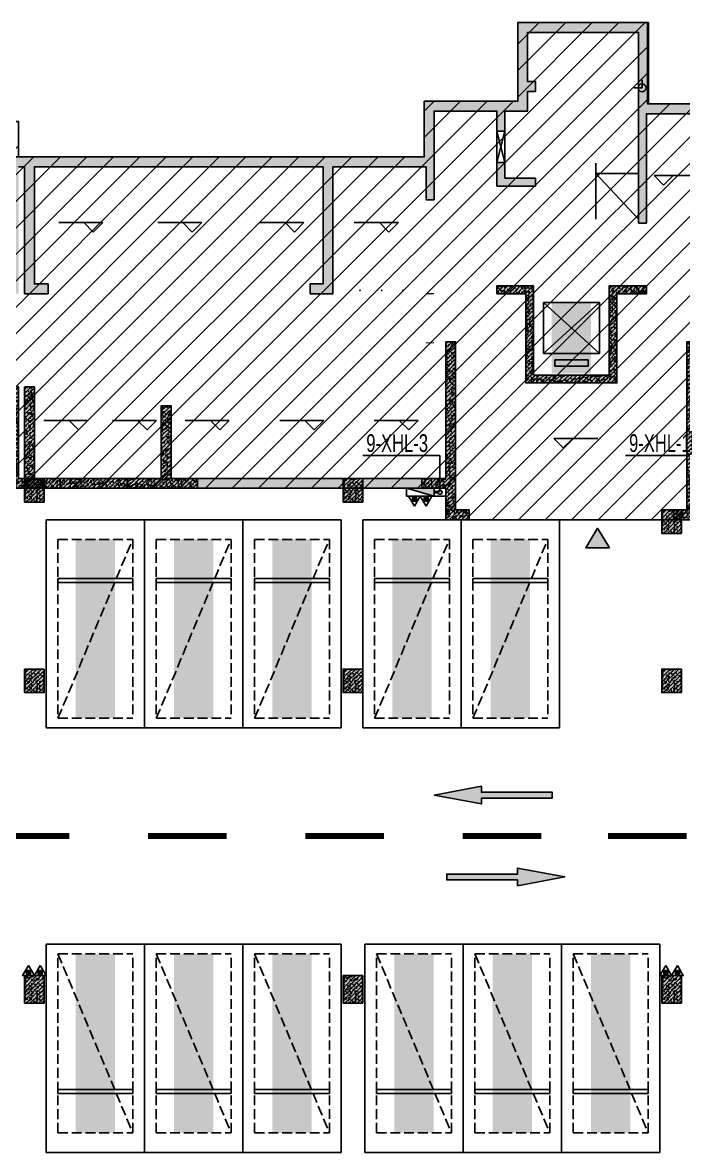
# Model space of a CAD drawing. Extents: x -1338203 to 1886333, y -783476 to 1038610.
# Drawn here: x 684308 to 701105, y -357747 to -328997 of the extents above; entities that cross this region are included whole.
import ezdxf

# ---------------------------------------------------------------- set-up
doc = ezdxf.new("R2010")
doc.units = 0
doc.header["$LTSCALE"] = 1000
doc.header["$MEASUREMENT"] = 0
doc.linetypes.add('A-001-平面B2$0$__DASH', pattern=[0.35, 0.25, -0.1])
for name, color, linetype in [('A-001-车位参照B2$0$A-001-车位参照B2$0$0A-P-PKNG-CAR(A)', 43, 'Continuous'), ('A-13-平面B2$0$0A-A-SYMB-ELEV', 150, 'Continuous'), ('A-13-平面B2$0$0A-E-EVTR', 2, 'Continuous'), ('A-13-平面B2$0$0A-E-STRS', 2, 'Continuous'), ('A-13-平面B2$0$A-烟道风道', 57, 'Continuous'), ('M13预留预埋-B2$0$0M-A-LD', 4, 'Continuous'), ('p-a-core', 1, 'Continuous'), ('p-a-regular', 5, 'Continuous'), ('S-13-柱墙B2_B1$0$0S-CW-HATCH', 251, 'Continuous'), ('S-13-柱墙B2_B1$0$0S-CW-HATCH-UP', 251, 'Continuous'), ('S-13-柱墙B2_B1$0$0S-CW-LINE', 72, 'Continuous'), ('S-13-柱墙B2_B1$0$0S-S-HOLE', 55, 'Continuous'), ('S001地下二墙柱$0$S001地下二墙柱$0$0A-P-PKNG-STRP', 40, 'Continuous'), ('S001地下二墙柱$0$S001地下二墙柱$0$0S-CC-LINE', 52, 'Continuous'), ('S001地下二墙柱$0$S001地下二墙柱$0$0S-CW-HATCH', 251, 'Continuous'), ('S001地下二墙柱$0$S001地下二墙柱$0$0S-CW-HATCH-UP', 251, 'Continuous'), ('中心线', 42, 'Continuous'), ('地面指向箭头', 7, 'Continuous'), ('负二层消火栓$0$负二层消火栓$0$0P-ACC-FH', 7, 'Continuous'), ('负二层消火栓$0$负二层消火栓$0$0P-DIM-FH', 3, 'Continuous'), ('负二层消火栓$0$负二层消火栓$0$0P-PIPE-FH', 1, 'Continuous'), ('负二层消火栓$0$负二层消火栓$0$0P-VPIPE-FH', 1, 'Continuous'), ('负二层消火栓$0$负二层消火栓$1$0P-EQUIP-FH', 7, 'Continuous')]:
    doc.layers.add(name, color=color, linetype=linetype)
doc.layers.add('A-13-平面B2$0$AAD-A-MARK', color=6, linetype='Continuous', plot=False)
doc.styles.add('负二层消火栓$0$负二层消火栓$0$AAD-S', font='aad-s.shx', dxfattribs={"width": 0.7, "bigfont": 'aad-hztxt.shx'})
pattern_1 = [(45, (0, 0), (-53.03301, 53.03301), []), (50, (0, 0), (215.17805, -18.8256), [22.5, -247.5]), (355, (0, 0), (-41.6254, 225.6576), [18, -198]), (100.4514, (17.93, -1.57), (173.5528, 206.8319), [19.122, -210.3426]), (46.1842, (0, 60), (320.1723, -49.6557), [33.75, -371.25]), (96.6356, (26.68, 55.86), (280.3988, 292.2354), [28.683, -315.514]), (351.1842, (0, 60), (280.3986, 292.2356), [27, -297]), (21, (30, 45), (179.0721, -120.7857), [22.5, -247.5]), (326, (30, 45), (72.9946, 217.545), [18, -198]), (71.4514, (44.92, 34.93), (252.0668, 96.7591), [19.122, -210.3426]), (37.5, (0, 0), (3.64796, 99.86816), [0, -195.6, 0, -201, 0, -198.75]), (7.5, (0, 0), (78.92086, 118.3235), [0, -114.6, 0, -191.1, 0, -75.75]), (327.5, (-66.9, 0), (160.14673, -6.76646), [0, -75, 0, -234, 0, -310.5]), (317.5, (-96.9, 0), (174.95585, 30.0315), [0, -97.5, 0, -155.4, 0, -220.5])]

# ---------------------------------------------------------------- blocks, each defined once
blk = doc.blocks.new('A-13-平面B2')
at = {"layer": 'A-13-平面B2$0$0A-A-SYMB-ELEV'}
for p, q in [((32096, -2474), (31856, -2234)), ((31856, -2234), (32976, -2234)), ((32096, -2474), (32336, -2234)), ((17839, -3431), (16719, -3431)), ((17599, -3671), (17359, -3431)), ((17599, -3671), (17839, -3431)), ((20355, -3431), (19235, -3431)), ((20115, -3671), (19875, -3431)), ((20115, -3671), (20355, -3431)), ((22953, -3431), (21833, -3431)), ((22713, -3671), (22473, -3431)), ((22713, -3671), (22953, -3431)), ((25353, -3431), (24233, -3431)), ((25113, -3671), (24873, -3431)), ((25113, -3671), (25353, -3431)), ((17461, -8463), (16341, -8463)), ((17221, -8703), (16981, -8463)), ((17221, -8703), (17461, -8463)), ((19205, -8463), (18085, -8463)), ((18965, -8703), (18725, -8463)), ((18965, -8703), (19205, -8463)), ((21056, -8463), (19936, -8463)), ((20816, -8703), (20576, -8463)), ((20816, -8703), (21056, -8463)), ((23456, -8463), (22336, -8463)), ((23216, -8703), (22976, -8463)), ((23216, -8703), (23456, -8463)), ((25856, -8463), (24736, -8463)), ((25616, -8703), (25376, -8463)), ((25616, -8703), (25856, -8463)), ((29545, -9160), (29305, -8920)), ((29305, -8920), (30425, -8920)), ((29545, -9160), (29785, -8920))]:
    blk.add_line(p, q, dxfattribs=at)
at = {"layer": 'A-13-平面B2$0$0A-E-EVTR'}
for p, q in [((29043, -6761), (29043, -5465)), ((29043, -5465), (30463, -5465)), ((29043, -6761), (30463, -5465)), ((29043, -5465), (30463, -6761)), ((30463, -5465), (30463, -6761)), ((30463, -6761), (29043, -6761)), ((29327, -7085), (29327, -6923)), ((29327, -6923), (30179, -6923)), ((30179, -7085), (29327, -7085)), ((30179, -6923), (30179, -7085))]:
    blk.add_line(p, q, dxfattribs=at)
at = {"layer": 'A-13-平面B2$0$0A-E-STRS'}
for p, q in [((30370, -1920), (30370, -3340)), ((30370, -2180), (31460, -3340))]:
    blk.add_line(p, q, dxfattribs=at)
at = {"layer": 'A-13-平面B2$0$0A-E-STRS', "flags": 128}
blk.add_lwpolyline([(31460, -2180), (30370, -2180)], dxfattribs=at)
at = {"layer": 'A-13-平面B2$0$A-烟道风道'}
for p in [(24377, -5150), (24925, -5150), (25472, -5150)]:
    blk.add_point(p, dxfattribs=at)
at = {"layer": 'A-13-平面B2$0$AAD-A-MARK'}
for q in [(31550, 200), (31550, 200), (31350, 0), (31350, 0)]:
    blk.add_line((31550, 0), q, dxfattribs=at)
blk.add_circle((31550, 0), 100, dxfattribs=at)
blk.add_circle((31550, 0), 100, dxfattribs=at)
blk = doc.blocks.new('A-001-主楼组合参照B2')
at = {"ltscale": 0.002}
h = blk.add_hatch(dxfattribs=at)
h.set_pattern_fill('ANSI31', color=8, scale=300)
h.set_pattern_definition([(45, (-290759.76, -7878.1), (-336.7596, 336.7596), [])])
h.paths.add_polyline_path([(66281, -186940), (66281, -185540), (62441, -185540), (62441, -181550), (55141, -181550), (55141, -185540), (51301, -185540), (51301, -186940), (44981, -186940), (44981, -185540), (41131, -185540), (41131, -181650), (37392, -181650), (37392, -179560), (38191, -179560), (38191, -176360), (41051, -176360), (41051, -174560), (42851, -174560), (42851, -173660), (46981, -173660), (46981, -172090), (50101, -172090), (50101, -174560), (67481, -174560), (67481, -172090), (70601, -172090), (70601, -174560), (76531, -174560), (76531, -176360), (79391, -176360), (79391, -179560), (80191, -179560), (80191, -182110), (81091, -182110), (81091, -185540), (72601, -185540), (72601, -186940)])
h.paths.add_polyline_path([(2291, -185540), (9781, -185540), (9781, -186540), (9631, -186540), (9631, -186940), (16251, -186940), (16251, -186540), (16101, -186540), (16101, -185540), (23691, -185540), (23691, -179560), (22891, -179560), (22891, -176360), (20031, -176360), (20031, -174560), (18231, -174560), (18231, -173660), (14101, -173660), (14101, -172090), (10981, -172090), (10981, -174560), (-6399, -174560), (-6399, -172090), (-9519, -172090), (-9519, -174560), (-15449, -174560), (-15449, -176360), (-18309, -176360), (-18309, -179560), (-19109, -179560), (-19109, -181610), (-20009, -181610), (-20009, -185540), (-11519, -185540), (-11519, -186540), (-11669, -186540), (-11669, -186940), (-5049, -186940), (-5049, -186540), (-5199, -186540), (-5199, -185540), (-1359, -185540), (-1359, -181550), (2291, -181550)])
h.paths.add_polyline_path([(-109959, -168806), (-109959, -173536), (-109709, -173536), (-103819, -173536), (-103819, -177236), (-99249, -177236), (-99249, -178036), (-92869, -178036), (-92869, -177236), (-71299, -177236), (-71299, -178036), (-64919, -178036), (-64919, -177236), (-54209, -177236), (-54209, -168806), (-59109, -168806), (-59109, -167906), (-62059, -167906), (-62059, -168806), (-64369, -168806), (-64369, -167456), (-66169, -167456), (-66169, -165386), (-69469, -165386), (-69469, -167386), (-71849, -167386), (-71849, -168806), (-82159, -168806), (-82159, -167906), (-85209, -167906), (-85209, -168806), (-92319, -168806), (-92319, -167386), (-94699, -167386), (-94699, -165386), (-97999, -165386), (-97999, -167456), (-99799, -167456), (-99799, -168806)])
h.paths.add_polyline_path([(-115664, -225244), (-115664, -225844), (-115414, -225844), (-115414, -225244), (-114084, -225244), (-114084, -225844), (-113834, -225844), (-113834, -225244), (-112009, -225244), (-112009, -225844), (-111589, -225844), (-111589, -225244), (-92909, -225244), (-92909, -225844), (-92489, -225844), (-92489, -225244), (-90664, -225244), (-90664, -225844), (-90414, -225844), (-90414, -225244), (-89084, -225244), (-89084, -225844), (-88834, -225844), (-88834, -225244), (-82964, -225244), (-82964, -225844), (-82714, -225844), (-82714, -225244), (-81384, -225244), (-81384, -225844), (-81134, -225844), (-81134, -225244), (-79309, -225244), (-79309, -225844), (-78889, -225844), (-78889, -225244), (-60209, -225244), (-60209, -225844), (-59789, -225844), (-59789, -225244), (-57964, -225244), (-57964, -225844), (-57714, -225844), (-57714, -225244), (-56384, -225244), (-56384, -225844), (-56134, -225844), (-56134, -225244), (-53249, -225244), (-53249, -216464), (-53249, -216464), (-56519, -216464), (-56519, -216464), (-59959, -216464), (-59959, -215464), (-67989, -215464), (-67989, -211894), (-71109, -211894), (-71109, -215464), (-79139, -215464), (-79139, -216464), (-81759, -216464), (-81759, -215464), (-83909, -215464), (-83909, -216464), (-86599, -216464), (-87849, -216464), (-92659, -216464), (-92659, -215464), (-100689, -215464), (-100689, -211894), (-103809, -211894), (-103809, -215464), (-111839, -215464), (-111839, -215464), (-114239, -215464), (-114239, -215464), (-116459, -215464), (-116459, -216464), (-118549, -216464), (-118549, -221294), (-119249, -221294), (-119249, -221894), (-118549, -221894), (-118549, -223844), (-119249, -223844), (-119249, -224444), (-118549, -224444), (-118549, -225244)])
h.paths.add_polyline_path([(-11949, -235160), (-15609, -235160), (-15609, -237714), (-16509, -237714), (-16509, -241140), (-8019, -241140), (-8019, -242140), (-8169, -242140), (-8169, -242540), (-1549, -242540), (-1549, -242140), (-1699, -242140), (-1699, -241140), (13281, -241140), (13281, -242140), (13131, -242140), (13131, -242540), (19751, -242540), (19751, -242140), (19601, -242140), (19601, -241140), (27191, -241140), (27191, -239340), (27191, -239340), (27191, -237140), (27191, -237140), (27191, -235250), (23441, -235250), (23441, -230950), (23441, -230160), (21531, -230160), (17601, -230160), (17602, -227690), (14482, -227690), (14481, -230160), (-2899, -230160), (-2899, -227690), (-6019, -227690), (-6019, -230160), (-9949, -230160), (-11949, -230160)])
h.paths.add_polyline_path([(67491, -237140), (67491, -235160), (71151, -235160), (71151, -234560), (73051, -234560), (73051, -230160), (77081, -230160), (77081, -227690), (80201, -227690), (80201, -230160), (97581, -230160), (97581, -227690), (100701, -227690), (100701, -230160), (104631, -230160), (106631, -230160), (106631, -231960), (109491, -231960), (109491, -235160), (110291, -235160), (110291, -237713), (111191, -237713), (111191, -241140), (102701, -241140), (102701, -242140), (102851, -242140), (102851, -242540), (96231, -242540), (96231, -242140), (96381, -242140), (96381, -241140), (81401, -241140), (81401, -242140), (81551, -242140), (81551, -242540), (74931, -242540), (74931, -242140), (75081, -242140), (75081, -241140), (67491, -241140), (67491, -239340)])
h.paths.add_polyline_path([(11811, -302465), (13796, -302220), (17696, -301741), (17394, -299289), (20491, -298908), (20793, -301359), (25884, -300733), (26493, -305676), (29133, -305351), (28525, -300408), (38043, -299237), (37741, -296785), (40838, -296404), (41140, -298856), (45040, -298376), (47025, -298132), (47636, -303094), (50474, -302745), (51268, -302647), (51580, -305181), (52178, -310042), (48297, -310519), (48118, -309060), (44465, -309509), (44588, -310502), (44736, -310484), (44785, -310881), (38215, -311689), (38166, -311292), (38315, -311274), (38193, -310281), (23325, -312111), (23447, -313103), (23596, -313085), (23645, -313482), (17074, -314290), (17025, -313893), (17174, -313875), (17052, -312883), (1787, -314761), (1909, -315753), (2058, -315735), (2107, -316132), (-4463, -316941), (-4512, -316544), (-4363, -316525), (-4485, -315533), (-12912, -316570), (-13331, -313165), (-12437, -313055), (-12507, -312490), (-12749, -310524), (-11955, -310427), (-12346, -307251), (-9507, -306901), (-9727, -305115), (-7940, -304896), (-8050, -304003), (-3951, -303497), (-4143, -301939), (-1046, -301558), (-745, -304010), (7186, -303034), (7796, -307996), (12421, -307427)])
h.paths.add_polyline_path([(118676, -301883), (118079, -297021), (118079, -297019), (118009, -296454), (117768, -294488), (116974, -294586), (116584, -291410), (113745, -291758), (113526, -289972), (111540, -290216), (107640, -290695), (107339, -288243), (104242, -288623), (104543, -291075), (87293, -293193), (86992, -290742), (83895, -291122), (84196, -293574), (80295, -294053), (78310, -294297), (78920, -299259), (76081, -299608), (75287, -299705), (75598, -302240), (76016, -305641), (83549, -304716), (83671, -305708), (83522, -305726), (83571, -306123), (90142, -305317), (90093, -304920), (89944, -304938), (89822, -303945), (104690, -302119), (104812, -303112), (104663, -303130), (104712, -303527), (111283, -302720), (111234, -302323), (111085, -302341), (110963, -301349), (114617, -300901), (114796, -302359)])
at = {"color": 3, "flags": 128}
for points in [[(-109959, -168806), (-109959, -173536), (-109709, -173536), (-103819, -173536), (-103819, -177236), (-99249, -177236), (-99249, -178036), (-92869, -178036), (-92869, -177236), (-71299, -177236), (-71299, -178036), (-64919, -178036)], [(-64369, -167456), (-66169, -167456), (-66169, -165386), (-69469, -165386), (-69469, -167386), (-71849, -167386), (-71849, -168806), (-82159, -168806), (-82159, -167906), (-85209, -167906), (-85209, -168806), (-92319, -168806), (-92319, -167386), (-94699, -167386), (-94699, -165386), (-97999, -165386), (-97999, -167456), (-99799, -167456), (-99799, -168806), (-109959, -168806)]]:
    blk.add_lwpolyline(points, dxfattribs=at)
blk.add_blockref('A-13-平面B2', (-97859, -167046))
blk = doc.blocks.new('M13预留预埋-B2')
at = {"layer": 'M13预留预埋-B2$0$0M-A-LD'}
for points in [[(26260, -6490, 0, 0, 0), (26260, -5240, 30, 30, 0), (26060, -5240, 0, 0, 0), (26060, -6490, 30, 30, 0), (26260, -6490, 30, 30, 0)], [(26810, -7310, 0, 0, 0), (28590, -7310, 30, 30, 0), (28590, -7510, 0, 0, 0), (26810, -7510, 30, 30, 0), (26810, -7310, 30, 30, 0)], [(30910, -7310, 0, 0, 0), (32690, -7310, 30, 30, 0), (32690, -7510, 0, 0, 0), (30910, -7510, 30, 30, 0), (30910, -7310, 30, 30, 0)]]:
    blk.add_lwpolyline(points, format="xyseb", dxfattribs=at)
blk = doc.blocks.new('M001-预留预埋B2')
blk.add_blockref('M13预留预埋-B2', (-97859, -167046))
blk = doc.blocks.new('负二层消火栓$0$负二层消火栓$1$$TwtSys$00000546')
h = blk.add_hatch()
h.set_pattern_fill('ANSI31', color=256, scale=200, style=0)
h.set_pattern_definition([(45, (-38543.802, -6670.83), (-17.67767, 17.67767), [])])
h.paths.add_polyline_path([(-65, 174), (65, 174), (65, 44), (-65, 44)])
for points in [[(0, 344), (-198, 0), (198, 0)], [(-65, 174), (65, 174), (65, 44), (-65, 44)]]:
    blk.add_lwpolyline(points, close=True)
blk = doc.blocks.new('负二层消火栓$0$负二层消火栓$0$$TwtSys$00000434')
for p, q in [((-0.5, 0.5), (-0.5, -0.5)), ((-0.5, -0.5), (0.5, 0.5)), ((0.5, 0.5), (-0.5, 0.5)), ((0.5, -0.5), (0.5, 0.5)), ((-0.5, -0.5), (0.5, -0.5))]:
    blk.add_line(p, q)
blk.add_solid([(0.5, -0.5), (0.5, 0.5), (-0.5, -0.5)])
blk = doc.blocks.new('负二层消火栓')
at = {"layer": '负二层消火栓$0$负二层消火栓$0$0P-ACC-FH'}
blk.add_lwpolyline([(-72298, -177436), (-72298, -177236), (-71299, -177236), (-71299, -177436)], close=True, dxfattribs=at)
at = {"layer": '负二层消火栓$0$负二层消火栓$0$0P-DIM-FH'}
for p, q in [((-71448, -176401, 800), (-73410, -176401, 800)), ((-71448, -177336, 800), (-71448, -176401, 800)), ((-64769, -176401), (-66731, -176401))]:
    blk.add_line(p, q, dxfattribs=at)
at = {"layer": '负二层消火栓$0$负二层消火栓$0$0P-PIPE-FH', "linetype": 'Continuous', "const_width": 82.5}
blk.add_lwpolyline([(-71501, -177336), (-71598, -177336)], dxfattribs=at)
at = {"layer": '负二层消火栓$0$负二层消火栓$0$0P-VPIPE-FH', "linetype": 'Continuous'}
blk.add_circle((-71448, -177336), 52.5, dxfattribs=at)
at = {"layer": '负二层消火栓$0$负二层消火栓$0$0P-ACC-FH', "xscale": -700, "yscale": 200, "zscale": 700, "rotation": 180}
blk.add_blockref('负二层消火栓$0$负二层消火栓$0$$TwtSys$00000434', (-71948, -177336), dxfattribs=at)
at = {"layer": '负二层消火栓$0$负二层消火栓$1$0P-EQUIP-FH', "xscale": 0.75, "yscale": 0.75, "zscale": 0.75, "rotation": 180}
for p in [(-72097, -177436, 800), (-71800, -177436, 800)]:
    blk.add_blockref('负二层消火栓$0$负二层消火栓$1$$TwtSys$00000546', p, dxfattribs=at)
at = {"layer": '负二层消火栓$0$负二层消火栓$1$0P-EQUIP-FH', "xscale": 0.75, "yscale": 0.75, "zscale": 0.75}
for p in [(-81908, -189636), (-81610, -189636), (-65708, -189636), (-65410, -189636)]:
    blk.add_blockref('负二层消火栓$0$负二层消火栓$1$$TwtSys$00000546', p, dxfattribs=at)
at = {"layer": '负二层消火栓$0$负二层消火栓$0$0P-DIM-FH', "color": 7, "style": '负二层消火栓$0$负二层消火栓$0$AAD-S', "width": 0.7}
for s, p in [('9-XHL-3', (-73320, -176311, 800)), ('9-XHL-1', (-66641, -176311))]:
    blk.add_text(s, height=450, dxfattribs=at).set_placement(p)
blk = doc.blocks.new('S-13-柱墙B2_B1')
at = {"layer": 'S-13-柱墙B2_B1$0$0S-CW-HATCH'}
h = blk.add_hatch(color=256, dxfattribs=at)
h.dxf.hatch_style = 1
h.paths.add_polyline_path([(-11850, -9340), (-12100, -9340), (-12100, -10190), (-7700, -10190), (-7700, -9940), (-8375, -9940), (-8375, -8090), (-8625, -8090), (-8625, -9940), (-11850, -9940)])
h.paths.add_polyline_path([(37610, -1760), (37610, -2010), (43400, -2010), (43400, -4990), (43050, -4990), (43050, -5240), (43400, -5240), (43400, -10190), (43650, -10190), (43650, -1760)])
h.paths.add_polyline_path([(28060, -1900), (27860, -1900), (27860, -2500), (28840, -2500), (28840, -2300), (28060, -2300)], flags=17)
h.paths.add_polyline_path([(27860, -1100), (28060, -1100), (28060, -590), (28640, -590), (28640, -90), (28840, -90), (28840, 160), (28640, 160), (28640, 1410), (31460, 1410), (31460, -3440), (31660, -3440), (31660, -660), (33240, -660), (33240, -2850), (33440, -2850), (33440, -2010), (35810, -2010), (35810, -5240), (36390, -5240), (36390, -4990), (36060, -4990), (36060, -2010), (36910, -2010), (36910, -1760), (33490, -1760), (33490, -410), (31710, -410), (31710, 1660), (28390, 1660), (28390, -340), (26010, -340), (26010, -1760), (14850, -1760), (14850, -2010), (15450, -2010), (15450, -4990), (15100, -4990), (15100, -5240), (15700, -5240), (15700, -2010), (15850, -2010), (15850, -5240), (16450, -5240), (16450, -4990), (16100, -4990), (16100, -2010), (23440, -2010), (23440, -4990), (23110, -4990), (23110, -5240), (23690, -5240), (23690, -2010), (26060, -2010), (26060, -2850), (26260, -2850), (26260, -590), (27860, -590)])
h.paths.add_polyline_path([(3490, -1100), (3690, -1100), (3690, -590), (5290, -590), (5290, -2850), (5490, -2850), (5490, -2010), (7860, -2010), (7860, -5240), (8440, -5240), (8440, -4990), (8110, -4990), (8110, -2010), (14050, -2010), (14050, -1760), (5540, -1760), (5540, -340), (3160, -340), (3160, 1660), (-160, 1660), (-160, -410), (-1940, -410), (-1940, -1760), (-12100, -1760), (-12100, -8240), (-11850, -8240), (-11850, -5240), (-11500, -5240), (-11500, -4990), (-11850, -4990), (-11850, -2010), (-4510, -2010), (-4510, -4990), (-4840, -4990), (-4840, -5240), (-4260, -5240), (-4260, -2010), (-1890, -2010), (-1890, -2850), (-1690, -2850), (-1690, -660), (-110, -660), (-110, -3440), (90, -3440), (90, 1410), (2910, 1410), (2910, 160), (2710, 160), (2710, -90), (2910, -90), (2910, -590), (3490, -590)])
h.paths.add_polyline_path([(3690, -1900), (3490, -1900), (3490, -2300), (2710, -2300), (2710, -2500), (3690, -2500)], flags=17)
h = blk.add_hatch(color=256, dxfattribs=at)
h.dxf.hatch_style = 1
h.paths.add_polyline_path([(30910, -5240), (31660, -5240), (31660, -5040), (30710, -5040), (30710, -7310), (28790, -7310), (28790, -5040), (27860, -5040), (27860, -5240), (28590, -5240), (28590, -7510), (30910, -7510)])
h = blk.add_hatch(color=256, dxfattribs=at)
h.dxf.hatch_style = 1
h.paths.add_polyline_path([(26560, -6460), (26560, -9940), (25951, -9940), (25951, -10190), (26560, -10190), (26560, -10990), (27150, -10990), (27150, -10740), (26810, -10740), (26810, -6460)])
h = blk.add_hatch(color=256, dxfattribs=at)
h.dxf.hatch_style = 1
h.paths.add_polyline_path([(32690, -10740), (32350, -10740), (32350, -10990), (32940, -10990), (32940, -10190), (33550, -10190), (33550, -9940), (32940, -9940), (32940, -6460), (32690, -6460)])
h = blk.add_hatch(color=256, dxfattribs=at)
h.dxf.hatch_style = 1
h.paths.add_polyline_path([(16755, -9940), (16100, -9940), (16100, -7610), (15850, -7610), (15850, -9940), (15700, -9940), (15700, -7610), (15450, -7610), (15450, -9940), (14800, -9940), (14800, -10190), (16755, -10190)])
h = blk.add_hatch(color=256, dxfattribs=at)
h.dxf.hatch_style = 1
h.paths.add_polyline_path([(18460, -9940), (19325, -9940), (19325, -8090), (19575, -8090), (19575, -9940), (20250, -9940), (20250, -10190), (18460, -10190)])
h = blk.add_hatch(color=256, dxfattribs=at)
h.dxf.hatch_style = 1
h.paths.add_polyline_path([(16755, -9940), (18460, -9940), (18460, -10190), (16755, -10190)])
h = blk.add_hatch(color=256, dxfattribs=at)
h.dxf.hatch_style = 1
h.paths.add_polyline_path([(20250, -9940), (25951, -9940), (25951, -10190), (20250, -10190)])
at = {"layer": 'S-13-柱墙B2_B1$0$0S-CW-HATCH-UP'}
h = blk.add_hatch(dxfattribs=at)
h.set_pattern_fill('钢筋混凝土', color=256, scale=30)
h.set_pattern_definition([(45, (0, 0), (-53.03301, 53.03301), []), (50, (0, 0), (215.17805, -18.82564), [22.5, -247.5]), (355, (0, 0), (-41.6254, 225.6576), [18, -198]), (100.4514, (17.93, -1.57), (173.5528, 206.8319), [19.1221, -210.3426]), (46.1842, (0, 60), (320.1723, -49.6557), [33.75, -371.25]), (96.6356, (26.68, 55.86), (280.3988, 292.2354), [28.683, -315.514]), (351.1842, (0, 60), (280.3986, 292.2356), [27, -297]), (21, (30, 45), (179.0721, -120.7857), [22.5, -247.5]), (326, (30, 45), (72.9946, 217.545), [18, -198]), (71.4514, (44.92, 34.93), (252.0668, 96.75915), [19.1221, -210.3426]), (37.5, (0, 0), (3.64796, 99.86816), [0, -195.6, 0, -201, 0, -198.75]), (7.5, (0, 0), (78.92086, 118.32351), [0, -114.6, 0, -191.1, 0, -75.75]), (327.5, (-66.9, 0), (160.14673, -6.76646), [0, -75, 0, -234, 0, -310.5]), (317.5, (-96.9, 0), (174.95585, 30.0315), [0, -97.5, 0, -155.4, 0, -220.5])])
h.paths.add_polyline_path([(-11850, -9340), (-12100, -9340), (-12100, -10190), (-7700, -10190), (-7700, -9940), (-8375, -9940), (-8375, -8090), (-8625, -8090), (-8625, -9940), (-11850, -9940)])
h.paths.add_polyline_path([(37610, -1760), (37610, -2010), (43400, -2010), (43400, -4990), (43050, -4990), (43050, -5240), (43400, -5240), (43400, -10190), (43650, -10190), (43650, -1760)])
h.paths.add_polyline_path([(28060, -1900), (27860, -1900), (27860, -2500), (28840, -2500), (28840, -2300), (28060, -2300)], flags=17)
h.paths.add_polyline_path([(27860, -1100), (28060, -1100), (28060, -590), (28640, -590), (28640, -90), (28840, -90), (28840, 160), (28640, 160), (28640, 1410), (31460, 1410), (31460, -3440), (31660, -3440), (31660, -660), (33240, -660), (33240, -2850), (33440, -2850), (33440, -2010), (35810, -2010), (35810, -5240), (36390, -5240), (36390, -4990), (36060, -4990), (36060, -2010), (36910, -2010), (36910, -1760), (33490, -1760), (33490, -410), (31710, -410), (31710, 1660), (28390, 1660), (28390, -340), (26010, -340), (26010, -1760), (14850, -1760), (14850, -2010), (15450, -2010), (15450, -4990), (15100, -4990), (15100, -5240), (15700, -5240), (15700, -2010), (15850, -2010), (15850, -5240), (16450, -5240), (16450, -4990), (16100, -4990), (16100, -2010), (23440, -2010), (23440, -4990), (23110, -4990), (23110, -5240), (23690, -5240), (23690, -2010), (26060, -2010), (26060, -2850), (26260, -2850), (26260, -590), (27860, -590)])
h.paths.add_polyline_path([(3490, -1100), (3690, -1100), (3690, -590), (5290, -590), (5290, -2850), (5490, -2850), (5490, -2010), (7860, -2010), (7860, -5240), (8440, -5240), (8440, -4990), (8110, -4990), (8110, -2010), (14050, -2010), (14050, -1760), (5540, -1760), (5540, -340), (3160, -340), (3160, 1660), (-160, 1660), (-160, -410), (-1940, -410), (-1940, -1760), (-12100, -1760), (-12100, -8240), (-11850, -8240), (-11850, -5240), (-11500, -5240), (-11500, -4990), (-11850, -4990), (-11850, -2010), (-4510, -2010), (-4510, -4990), (-4840, -4990), (-4840, -5240), (-4260, -5240), (-4260, -2010), (-1890, -2010), (-1890, -2850), (-1690, -2850), (-1690, -660), (-110, -660), (-110, -3440), (90, -3440), (90, 1410), (2910, 1410), (2910, 160), (2710, 160), (2710, -90), (2910, -90), (2910, -590), (3490, -590)])
h.paths.add_polyline_path([(3690, -1900), (3490, -1900), (3490, -2300), (2710, -2300), (2710, -2500), (3690, -2500)], flags=17)
h = blk.add_hatch(dxfattribs=at)
h.set_pattern_fill('钢筋混凝土', color=256, scale=30)
h.set_pattern_definition(pattern_1)
h.paths.add_polyline_path([(30910, -5240), (31660, -5240), (31660, -5040), (30710, -5040), (30710, -7310), (28790, -7310), (28790, -5040), (27860, -5040), (27860, -5240), (28590, -5240), (28590, -7510), (30910, -7510)])
h = blk.add_hatch(dxfattribs=at)
h.set_pattern_fill('钢筋混凝土', color=256, scale=30)
h.set_pattern_definition(pattern_1)
h.paths.add_polyline_path([(26560, -6460), (26560, -9940), (25951, -9940), (25951, -10190), (26560, -10190), (26560, -10990), (27150, -10990), (27150, -10740), (26810, -10740), (26810, -6460)])
h = blk.add_hatch(dxfattribs=at)
h.set_pattern_fill('钢筋混凝土', color=256, scale=30)
h.set_pattern_definition(pattern_1)
h.paths.add_polyline_path([(32690, -10740), (32350, -10740), (32350, -10990), (32940, -10990), (32940, -10190), (33550, -10190), (33550, -9940), (32940, -9940), (32940, -6460), (32690, -6460)])
h = blk.add_hatch(dxfattribs=at)
h.set_pattern_fill('钢筋混凝土', color=256, scale=30)
h.set_pattern_definition(pattern_1)
h.paths.add_polyline_path([(16755, -9940), (16100, -9940), (16100, -7610), (15850, -7610), (15850, -9940), (15700, -9940), (15700, -7610), (15450, -7610), (15450, -9940), (14800, -9940), (14800, -10190), (16755, -10190)])
h = blk.add_hatch(dxfattribs=at)
h.set_pattern_fill('钢筋混凝土', color=256, scale=30)
h.set_pattern_definition(pattern_1)
h.paths.add_polyline_path([(18460, -9940), (19325, -9940), (19325, -8090), (19575, -8090), (19575, -9940), (20250, -9940), (20250, -10190), (18460, -10190)])
h = blk.add_hatch(dxfattribs=at)
h.set_pattern_fill('钢筋混凝土', color=256, scale=30)
h.set_pattern_definition(pattern_1)
h.paths.add_polyline_path([(16755, -9940), (18460, -9940), (18460, -10190), (16755, -10190)])
h = blk.add_hatch(dxfattribs=at)
h.set_pattern_fill('钢筋混凝土', color=256, scale=30)
h.set_pattern_definition(pattern_1)
h.paths.add_polyline_path([(20250, -9940), (25951, -9940), (25951, -10190), (20250, -10190)])
at = {"layer": 'S-13-柱墙B2_B1$0$0S-CW-LINE'}
for points in [[(15700, -2010), (15850, -2010), (15850, -5240), (16450, -5240), (16450, -4990), (16100, -4990), (16100, -2010), (23440, -2010), (23440, -4990), (23110, -4990), (23110, -5240), (23690, -5240), (23690, -2010), (26060, -2010), (26060, -2850), (26260, -2850), (26260, -590), (27860, -590), (27860, -2500), (28840, -2500), (28840, -2300), (28060, -2300), (28060, -590), (28640, -590), (28640, -90), (28840, -90), (28840, 160), (28640, 160), (28640, 1410), (31460, 1410), (31460, -3440), (31660, -3440), (31660, -660), (33240, -660)], [(33490, -410), (31710, -410), (31710, 1660), (28390, 1660), (28390, -340), (26010, -340), (26010, -1760), (5540, -1760), (5540, -340), (3160, -340), (3160, 1660), (-160, 1660)]]:
    blk.add_lwpolyline(points, dxfattribs=at)
for points in [[(30910, -5240), (31660, -5240), (31660, -5040), (30710, -5040), (30710, -7310), (28790, -7310), (28790, -5040), (27860, -5040), (27860, -5240), (28590, -5240), (28590, -7510), (30910, -7510)], [(26560, -6460), (26560, -9940), (25951, -9940), (25951, -10190), (26560, -10190), (26560, -10990), (27150, -10990), (27150, -10740), (26810, -10740), (26810, -6460)], [(32690, -10740), (32350, -10740), (32350, -10990), (32940, -10990), (32940, -10190), (33550, -10190), (33550, -9940), (32940, -9940), (32940, -6460), (32690, -6460)], [(16755, -9940), (16100, -9940), (16100, -7610), (15850, -7610), (15850, -9940), (15700, -9940), (15700, -7610), (15450, -7610), (15450, -9940), (14800, -9940), (14800, -10190), (16755, -10190)], [(18460, -9940), (19325, -9940), (19325, -8090), (19575, -8090), (19575, -9940), (20250, -9940), (20250, -10190), (18460, -10190)]]:
    blk.add_lwpolyline(points, close=True, dxfattribs=at)
at = {"layer": 'S-13-柱墙B2_B1$0$0S-CW-LINE', "color": 2}
for points in [[(16755, -9940), (18460, -9940), (18460, -10190), (16755, -10190)], [(20250, -9940), (25951, -9940), (25951, -10190), (20250, -10190)]]:
    blk.add_lwpolyline(points, close=True, dxfattribs=at)
at = {"layer": 'S-13-柱墙B2_B1$0$0S-S-HOLE'}
for p, q in [((27860, -1900), (28060, -1100)), ((28060, -1900), (27860, -1100))]:
    blk.add_line(p, q, dxfattribs=at)
blk.add_lwpolyline([(27860, -1100), (28060, -1100), (28060, -1900), (27860, -1900)], close=True, dxfattribs=at)
blk = doc.blocks.new('S001地下二墙柱')
at = {"layer": 'S001地下二墙柱$0$S001地下二墙柱$0$0S-CW-HATCH'}
h = blk.add_hatch(color=256, dxfattribs=at)
h.dxf.hatch_style = 1
h.paths.add_polyline_path([(-81509, -176986), (-82009, -176986), (-82009, -177586), (-81509, -177586)])
h = blk.add_hatch(color=256, dxfattribs=at)
h.dxf.hatch_style = 1
h.paths.add_polyline_path([(-73409, -176986), (-73909, -176986), (-73909, -177586), (-73409, -177586)])
h = blk.add_hatch(color=256, dxfattribs=at)
h.dxf.hatch_style = 1
h.paths.add_polyline_path([(-65309, -177786), (-65809, -177786), (-65809, -178386), (-65309, -178386)])
h = blk.add_hatch(color=256, dxfattribs=at)
h.dxf.hatch_style = 1
h.paths.add_polyline_path([(-81509, -181836), (-82009, -181836), (-82009, -182436), (-81509, -182436)])
h = blk.add_hatch(color=256, dxfattribs=at)
h.dxf.hatch_style = 1
h.paths.add_polyline_path([(-73409, -181836), (-73909, -181836), (-73909, -182436), (-73409, -182436)])
h = blk.add_hatch(color=256, dxfattribs=at)
h.dxf.hatch_style = 1
h.paths.add_polyline_path([(-65309, -181836), (-65809, -181836), (-65809, -182436), (-65309, -182436)])
h = blk.add_hatch(color=256, dxfattribs=at)
h.dxf.hatch_style = 1
h.paths.add_polyline_path([(-81509, -189636), (-82009, -189636), (-82009, -190336), (-81509, -190336)])
h = blk.add_hatch(color=256, dxfattribs=at)
h.dxf.hatch_style = 1
h.paths.add_polyline_path([(-73409, -189636), (-73909, -189636), (-73909, -190336), (-73409, -190336)])
h = blk.add_hatch(color=256, dxfattribs=at)
h.dxf.hatch_style = 1
h.paths.add_polyline_path([(-65309, -189636), (-65809, -189636), (-65809, -190336), (-65309, -190336)])
at = {"layer": 'S001地下二墙柱$0$S001地下二墙柱$0$0S-CW-HATCH-UP'}
h = blk.add_hatch(dxfattribs=at)
h.set_pattern_fill('钢筋混凝土', color=256, scale=30)
h.set_pattern_definition([(45, (-49198.03, -168034.16), (-53.03301, 53.03301), []), (50, (-49198.03, -168034.16), (215.1781, -18.8256), [22.5, -247.5]), (355, (-49198.03, -168034.16), (-41.6254, 225.6576), [18, -198]), (100.4514, (-49180.1, -168035.73), (173.5528, 206.8319), [19.122, -210.3426]), (46.1842, (-49198.03, -167974.16), (320.1723, -49.6557), [33.75, -371.25]), (96.6356, (-49171.35, -167978.3), (280.3988, 292.2354), [28.683, -315.514]), (351.1842, (-49198.03, -167974.16), (280.3986, 292.2356), [27, -297]), (21, (-49168.03, -167989.16), (179.0721, -120.7857), [22.5, -247.5]), (326, (-49168.03, -167989.16), (72.9946, 217.545), [18, -198]), (71.4514, (-49153.1, -167999.23), (252.0668, 96.7591), [19.122, -210.3426]), (37.5, (-49198.03, -168034.16), (3.64796, 99.86816), [0, -195.6, 0, -201, 0, -198.75]), (7.5, (-49198.03, -168034.16), (78.92086, 118.3235), [0, -114.6, 0, -191.1, 0, -75.75]), (327.5, (-49264.93, -168034.16), (160.14673, -6.76646), [0, -75, 0, -234, 0, -310.5]), (317.5, (-49294.93, -168034.16), (174.95585, 30.0315), [0, -97.5, 0, -155.4, 0, -220.5])])
h.paths.add_polyline_path([(-81509, -176986), (-82009, -176986), (-82009, -177586), (-81509, -177586)])
h = blk.add_hatch(dxfattribs=at)
h.set_pattern_fill('钢筋混凝土', color=256, scale=30)
h.set_pattern_definition([(45, (-41098.03, -168034.16), (-53.03301, 53.03301), []), (50, (-41098.03, -168034.16), (215.1781, -18.8256), [22.5, -247.5]), (355, (-41098.03, -168034.16), (-41.6254, 225.6576), [18, -198]), (100.4514, (-41080.1, -168035.73), (173.5528, 206.8319), [19.122, -210.3426]), (46.1842, (-41098.03, -167974.16), (320.1723, -49.6557), [33.75, -371.25]), (96.6356, (-41071.35, -167978.3), (280.3988, 292.2354), [28.683, -315.514]), (351.1842, (-41098.03, -167974.16), (280.3986, 292.2356), [27, -297]), (21, (-41068.03, -167989.16), (179.0721, -120.7857), [22.5, -247.5]), (326, (-41068.03, -167989.16), (72.9946, 217.545), [18, -198]), (71.4514, (-41053.1, -167999.23), (252.0668, 96.7591), [19.122, -210.3426]), (37.5, (-41098.03, -168034.16), (3.64796, 99.86816), [0, -195.6, 0, -201, 0, -198.75]), (7.5, (-41098.03, -168034.16), (78.92086, 118.3235), [0, -114.6, 0, -191.1, 0, -75.75]), (327.5, (-41164.93, -168034.16), (160.14673, -6.76646), [0, -75, 0, -234, 0, -310.5]), (317.5, (-41194.93, -168034.16), (174.95585, 30.0315), [0, -97.5, 0, -155.4, 0, -220.5])])
h.paths.add_polyline_path([(-73409, -176986), (-73909, -176986), (-73909, -177586), (-73409, -177586)])
h = blk.add_hatch(dxfattribs=at)
h.set_pattern_fill('钢筋混凝土', color=256, scale=30)
h.set_pattern_definition([(45, (-32998.03, -168834.16), (-53.03301, 53.03301), []), (50, (-32998.03, -168834.16), (215.1781, -18.8256), [22.5, -247.5]), (355, (-32998.03, -168834.16), (-41.6254, 225.6576), [18, -198]), (100.4514, (-32980.1, -168835.73), (173.5528, 206.8319), [19.122, -210.3426]), (46.1842, (-32998.03, -168774.16), (320.1723, -49.6557), [33.75, -371.25]), (96.6356, (-32971.35, -168778.3), (280.3988, 292.2354), [28.683, -315.514]), (351.1842, (-32998.03, -168774.16), (280.3986, 292.2356), [27, -297]), (21, (-32968.03, -168789.16), (179.0721, -120.7857), [22.5, -247.5]), (326, (-32968.03, -168789.16), (72.9946, 217.545), [18, -198]), (71.4514, (-32953.1, -168799.23), (252.0668, 96.7591), [19.122, -210.3426]), (37.5, (-32998.03, -168834.16), (3.64796, 99.86816), [0, -195.6, 0, -201, 0, -198.75]), (7.5, (-32998.03, -168834.16), (78.92086, 118.3235), [0, -114.6, 0, -191.1, 0, -75.75]), (327.5, (-33064.93, -168834.16), (160.14673, -6.76646), [0, -75, 0, -234, 0, -310.5]), (317.5, (-33094.93, -168834.16), (174.95585, 30.0315), [0, -97.5, 0, -155.4, 0, -220.5])])
h.paths.add_polyline_path([(-65309, -177786), (-65809, -177786), (-65809, -178386), (-65309, -178386)])
h = blk.add_hatch(dxfattribs=at)
h.set_pattern_fill('钢筋混凝土', color=256, scale=30)
h.set_pattern_definition([(45, (-49198.03, -172884.16), (-53.03301, 53.03301), []), (50, (-49198.03, -172884.16), (215.1781, -18.8256), [22.5, -247.5]), (355, (-49198.03, -172884.16), (-41.6254, 225.6576), [18, -198]), (100.4514, (-49180.1, -172885.73), (173.5528, 206.8319), [19.122, -210.3426]), (46.1842, (-49198.03, -172824.16), (320.1723, -49.6557), [33.75, -371.25]), (96.6356, (-49171.35, -172828.3), (280.3988, 292.2354), [28.683, -315.514]), (351.1842, (-49198.03, -172824.16), (280.3986, 292.2356), [27, -297]), (21, (-49168.03, -172839.16), (179.0721, -120.7857), [22.5, -247.5]), (326, (-49168.03, -172839.16), (72.9946, 217.545), [18, -198]), (71.4514, (-49153.1, -172849.23), (252.0668, 96.7591), [19.122, -210.3426]), (37.5, (-49198.03, -172884.16), (3.64796, 99.86816), [0, -195.6, 0, -201, 0, -198.75]), (7.5, (-49198.03, -172884.16), (78.92086, 118.3235), [0, -114.6, 0, -191.1, 0, -75.75]), (327.5, (-49264.93, -172884.16), (160.14673, -6.76646), [0, -75, 0, -234, 0, -310.5]), (317.5, (-49294.93, -172884.16), (174.95585, 30.0315), [0, -97.5, 0, -155.4, 0, -220.5])])
h.paths.add_polyline_path([(-81509, -181836), (-82009, -181836), (-82009, -182436), (-81509, -182436)])
h = blk.add_hatch(dxfattribs=at)
h.set_pattern_fill('钢筋混凝土', color=256, scale=30)
h.set_pattern_definition([(45, (-41098.03, -172884.16), (-53.03301, 53.03301), []), (50, (-41098.03, -172884.16), (215.1781, -18.8256), [22.5, -247.5]), (355, (-41098.03, -172884.16), (-41.6254, 225.6576), [18, -198]), (100.4514, (-41080.1, -172885.73), (173.5528, 206.8319), [19.122, -210.3426]), (46.1842, (-41098.03, -172824.16), (320.1723, -49.6557), [33.75, -371.25]), (96.6356, (-41071.35, -172828.3), (280.3988, 292.2354), [28.683, -315.514]), (351.1842, (-41098.03, -172824.16), (280.3986, 292.2356), [27, -297]), (21, (-41068.03, -172839.16), (179.0721, -120.7857), [22.5, -247.5]), (326, (-41068.03, -172839.16), (72.9946, 217.545), [18, -198]), (71.4514, (-41053.1, -172849.23), (252.0668, 96.7591), [19.122, -210.3426]), (37.5, (-41098.03, -172884.16), (3.64796, 99.86816), [0, -195.6, 0, -201, 0, -198.75]), (7.5, (-41098.03, -172884.16), (78.92086, 118.3235), [0, -114.6, 0, -191.1, 0, -75.75]), (327.5, (-41164.93, -172884.16), (160.14673, -6.76646), [0, -75, 0, -234, 0, -310.5]), (317.5, (-41194.93, -172884.16), (174.95585, 30.0315), [0, -97.5, 0, -155.4, 0, -220.5])])
h.paths.add_polyline_path([(-73409, -181836), (-73909, -181836), (-73909, -182436), (-73409, -182436)])
h = blk.add_hatch(dxfattribs=at)
h.set_pattern_fill('钢筋混凝土', color=256, scale=30)
h.set_pattern_definition([(45, (-32998.03, -172884.16), (-53.03301, 53.03301), []), (50, (-32998.03, -172884.16), (215.1781, -18.8256), [22.5, -247.5]), (355, (-32998.03, -172884.16), (-41.6254, 225.6576), [18, -198]), (100.4514, (-32980.1, -172885.73), (173.5528, 206.8319), [19.122, -210.3426]), (46.1842, (-32998.03, -172824.16), (320.1723, -49.6557), [33.75, -371.25]), (96.6356, (-32971.35, -172828.3), (280.3988, 292.2354), [28.683, -315.514]), (351.1842, (-32998.03, -172824.16), (280.3986, 292.2356), [27, -297]), (21, (-32968.03, -172839.16), (179.0721, -120.7857), [22.5, -247.5]), (326, (-32968.03, -172839.16), (72.9946, 217.545), [18, -198]), (71.4514, (-32953.1, -172849.23), (252.0668, 96.7591), [19.122, -210.3426]), (37.5, (-32998.03, -172884.16), (3.64796, 99.86816), [0, -195.6, 0, -201, 0, -198.75]), (7.5, (-32998.03, -172884.16), (78.92086, 118.3235), [0, -114.6, 0, -191.1, 0, -75.75]), (327.5, (-33064.93, -172884.16), (160.14673, -6.76646), [0, -75, 0, -234, 0, -310.5]), (317.5, (-33094.93, -172884.16), (174.95585, 30.0315), [0, -97.5, 0, -155.4, 0, -220.5])])
h.paths.add_polyline_path([(-65309, -181836), (-65809, -181836), (-65809, -182436), (-65309, -182436)])
h = blk.add_hatch(dxfattribs=at)
h.set_pattern_fill('钢筋混凝土', color=256, scale=30)
h.set_pattern_definition([(45, (-49198.03, -180784.16), (-53.03301, 53.03301), []), (50, (-49198.03, -180784.16), (215.1781, -18.8256), [22.5, -247.5]), (355, (-49198.03, -180784.16), (-41.6254, 225.6576), [18, -198]), (100.4514, (-49180.1, -180785.73), (173.5528, 206.8319), [19.122, -210.3426]), (46.1842, (-49198.03, -180724.16), (320.1723, -49.6557), [33.75, -371.25]), (96.6356, (-49171.35, -180728.3), (280.3988, 292.2354), [28.683, -315.514]), (351.1842, (-49198.03, -180724.16), (280.3986, 292.2356), [27, -297]), (21, (-49168.03, -180739.16), (179.0721, -120.7857), [22.5, -247.5]), (326, (-49168.03, -180739.16), (72.9946, 217.545), [18, -198]), (71.4514, (-49153.1, -180749.23), (252.0668, 96.7591), [19.122, -210.3426]), (37.5, (-49198.03, -180784.16), (3.64796, 99.86816), [0, -195.6, 0, -201, 0, -198.75]), (7.5, (-49198.03, -180784.16), (78.92086, 118.3235), [0, -114.6, 0, -191.1, 0, -75.75]), (327.5, (-49264.93, -180784.16), (160.14673, -6.76646), [0, -75, 0, -234, 0, -310.5]), (317.5, (-49294.93, -180784.16), (174.95585, 30.0315), [0, -97.5, 0, -155.4, 0, -220.5])])
h.paths.add_polyline_path([(-81509, -189636), (-82009, -189636), (-82009, -190336), (-81509, -190336)])
h = blk.add_hatch(dxfattribs=at)
h.set_pattern_fill('钢筋混凝土', color=256, scale=30)
h.set_pattern_definition([(45, (-41098.03, -180784.16), (-53.03301, 53.03301), []), (50, (-41098.03, -180784.16), (215.1781, -18.8256), [22.5, -247.5]), (355, (-41098.03, -180784.16), (-41.6254, 225.6576), [18, -198]), (100.4514, (-41080.1, -180785.73), (173.5528, 206.8319), [19.122, -210.3426]), (46.1842, (-41098.03, -180724.16), (320.1723, -49.6557), [33.75, -371.25]), (96.6356, (-41071.35, -180728.3), (280.3988, 292.2354), [28.683, -315.514]), (351.1842, (-41098.03, -180724.16), (280.3986, 292.2356), [27, -297]), (21, (-41068.03, -180739.16), (179.0721, -120.7857), [22.5, -247.5]), (326, (-41068.03, -180739.16), (72.9946, 217.545), [18, -198]), (71.4514, (-41053.1, -180749.23), (252.0668, 96.7591), [19.122, -210.3426]), (37.5, (-41098.03, -180784.16), (3.64796, 99.86816), [0, -195.6, 0, -201, 0, -198.75]), (7.5, (-41098.03, -180784.16), (78.92086, 118.3235), [0, -114.6, 0, -191.1, 0, -75.75]), (327.5, (-41164.93, -180784.16), (160.14673, -6.76646), [0, -75, 0, -234, 0, -310.5]), (317.5, (-41194.93, -180784.16), (174.95585, 30.0315), [0, -97.5, 0, -155.4, 0, -220.5])])
h.paths.add_polyline_path([(-73409, -189636), (-73909, -189636), (-73909, -190336), (-73409, -190336)])
h = blk.add_hatch(dxfattribs=at)
h.set_pattern_fill('钢筋混凝土', color=256, scale=30)
h.set_pattern_definition([(45, (-32998.03, -180784.16), (-53.03301, 53.03301), []), (50, (-32998.03, -180784.16), (215.1781, -18.8256), [22.5, -247.5]), (355, (-32998.03, -180784.16), (-41.6254, 225.6576), [18, -198]), (100.4514, (-32980.1, -180785.73), (173.5528, 206.8319), [19.122, -210.3426]), (46.1842, (-32998.03, -180724.16), (320.1723, -49.6557), [33.75, -371.25]), (96.6356, (-32971.35, -180728.3), (280.3988, 292.2354), [28.683, -315.514]), (351.1842, (-32998.03, -180724.16), (280.3986, 292.2356), [27, -297]), (21, (-32968.03, -180739.16), (179.0721, -120.7857), [22.5, -247.5]), (326, (-32968.03, -180739.16), (72.9946, 217.545), [18, -198]), (71.4514, (-32953.1, -180749.23), (252.0668, 96.7591), [19.122, -210.3426]), (37.5, (-32998.03, -180784.16), (3.64796, 99.86816), [0, -195.6, 0, -201, 0, -198.75]), (7.5, (-32998.03, -180784.16), (78.92086, 118.3235), [0, -114.6, 0, -191.1, 0, -75.75]), (327.5, (-33064.93, -180784.16), (160.14673, -6.76646), [0, -75, 0, -234, 0, -310.5]), (317.5, (-33094.93, -180784.16), (174.95585, 30.0315), [0, -97.5, 0, -155.4, 0, -220.5])])
h.paths.add_polyline_path([(-65309, -189636), (-65809, -189636), (-65809, -190336), (-65309, -190336)])
at = {"layer": 'S001地下二墙柱$0$S001地下二墙柱$0$0S-CC-LINE', "color": 1}
for points in [[(-81509, -176986), (-82009, -176986), (-82009, -177586), (-81509, -177586)], [(-73409, -176986), (-73909, -176986), (-73909, -177586), (-73409, -177586)], [(-65309, -177786), (-65809, -177786), (-65809, -178386), (-65309, -178386)], [(-81509, -181836), (-82009, -181836), (-82009, -182436), (-81509, -182436)], [(-73409, -181836), (-73909, -181836), (-73909, -182436), (-73409, -182436)], [(-65309, -181836), (-65809, -181836), (-65809, -182436), (-65309, -182436)]]:
    blk.add_lwpolyline(points, close=True, dxfattribs=at)
at = {"layer": 'S001地下二墙柱$0$S001地下二墙柱$0$0S-CC-LINE', "color": 4}
for points in [[(-81509, -189636), (-82009, -189636), (-82009, -190336), (-81509, -190336)], [(-73409, -189636), (-73909, -189636), (-73909, -190336), (-73409, -190336)], [(-65309, -189636), (-65809, -189636), (-65809, -190336), (-65309, -190336)]]:
    blk.add_lwpolyline(points, close=True, dxfattribs=at)
at = {"layer": 'S001地下二墙柱$0$S001地下二墙柱$0$0A-P-PKNG-STRP', "ltscale": 0.002}
blk.add_blockref('S-13-柱墙B2_B1', (-97859, -167046), dxfattribs=at)
blk = doc.blocks.new('直行')
at = {"layer": '地面指向箭头'}
blk.add_hatch(color=251, dxfattribs=at).paths.add_polyline_path([(-29241, 4059962), (-29466, 4058762), (-29316, 4058762), (-29316, 4056961), (-29166, 4056961), (-29166, 4058762), (-29016, 4058762)])
at = {"layer": '地面指向箭头', "color": 251}
blk.add_lwpolyline([(-29316, 4058762), (-29316, 4056961), (-29316, 4058762), (-29316, 4058762), (-29466, 4058762), (-29241, 4059962), (-29016, 4058762), (-29166, 4058762), (-29166, 4056961), (-29316, 4056961), (-29316, 4056961)], dxfattribs=at)
blk = doc.blocks.new('A$C3d42903c')
at = {"layer": '中心线', "color": 251, "const_width": 150}
for points in [[(270849, 179542), (272849, 179542)], [(274849, 179542), (276849, 179542)], [(278849, 179542), (280849, 179542)], [(282849, 179542), (284849, 179542)], [(286544, 179542), (288544, 179542)]]:
    blk.add_lwpolyline(points, dxfattribs=at)
at = {"layer": '地面指向箭头', "color": 251}
for p, rotation in [((4342088, 209824), 90), ((-3774518, 149260), 270)]:
    blk.add_blockref('直行', p, dxfattribs=dict(at, rotation=rotation))
blk = doc.blocks.new('A$Cb720460c')
at = {"layer": '地面指向箭头'}
h = blk.add_hatch(color=251, dxfattribs=at)
h.dxf.hatch_style = 1
h.paths.add_polyline_path([(286580, 186874), (286280, 187374), (285980, 186874)])
at = {"layer": '地面指向箭头', "color": 251, "flags": 128}
blk.add_lwpolyline([(286580, 186874), (286280, 187374), (285980, 186874), (286580, 186874)], dxfattribs=at)
blk = doc.blocks.new('A-001-车位参照B2$0$A-001-车位参照B2$0$ddd')
for p, q in [((0, 2500), (5300, 2500)), ((0, 2500), (0, 0)), ((5300, 2500), (5300, 0)), ((0, 0), (5300, 0))]:
    blk.add_line(p, q)
at = {"linetype": 'A-001-平面B2$0$__DASH'}
for p, q in [((500, 2200), (500, 300)), ((500, 2200), (5050, 2200)), ((5050, 2200), (5050, 300)), ((500, 300), (5050, 300))]:
    blk.add_line(p, q, dxfattribs=at)
blk.add_lwpolyline([(5050, 2200), (500, 300)], dxfattribs=at)
blk.add_lwpolyline([(1500, 300), (1500, 2200), (1600, 2200), (1600, 300)], close=True)
at = {"layer": 'p-a-regular', "ltscale": 0.002, "const_width": 1000}
blk.add_lwpolyline([(5050, 1250), (500, 1250)], dxfattribs=at)

msp = doc.modelspace()

# ---------------------------------------------------------------- linework, layer by layer
at = {"layer": 'p-a-core', "ltscale": 0.002, "const_width": 1000, "elevation": -83050}
msp.add_lwpolyline([(698259.8, -336122.4), (698259.8, -337922.4)], dxfattribs=at)

# ---------------------------------------------------------------- block references
at = {"ltscale": 0.002}
for name, p in [('S001地下二墙柱', (766365.4, -163610.9)), ('A-001-主楼组合参照B2', (766365.4, -163610.9)), ('A-001-主楼组合参照B2', (766365.4, -163610.9)), ('M001-预留预埋B2', (766365.4, -163610.9)), ('负二层消火栓', (766365.4, -163610.9)), ('A$C3d42903c', (412646.2, -529238.7)), ('A$Cb720460c', (412646.2, -529238.7))]:
    msp.add_blockref(name, p, dxfattribs=at)
at = {"color": 0, "ltscale": 0.002}
msp.add_blockref('M001-预留预埋B2', (766365.4, -163610.9), dxfattribs=at)
at = {"layer": 'A-001-车位参照B2$0$A-001-车位参照B2$0$0A-P-PKNG-CAR(A)', "linetype": 'Continuous', "xscale": -1, "rotation": 89.99727645939184}
for p in [(687406.6, -341646.5), (689906.6, -341646.5), (692406.6, -341646.5), (695456.6, -341646.5), (697956.6, -341646.5)]:
    msp.add_blockref('A-001-车位参照B2$0$A-001-车位参照B2$0$ddd', p, dxfattribs=at)
at = {"layer": 'A-001-车位参照B2$0$A-001-车位参照B2$0$0A-P-PKNG-CAR(A)', "linetype": 'Continuous', "rotation": 90.00272354060814}
for p in [(687406.6, -357746.5), (689906.6, -357746.5), (692406.6, -357746.5), (695506.6, -357746.5), (698006.6, -357746.5), (700506.6, -357746.5)]:
    msp.add_blockref('A-001-车位参照B2$0$A-001-车位参照B2$0$ddd', p, dxfattribs=at)

doc.saveas('drawing.dxf')
